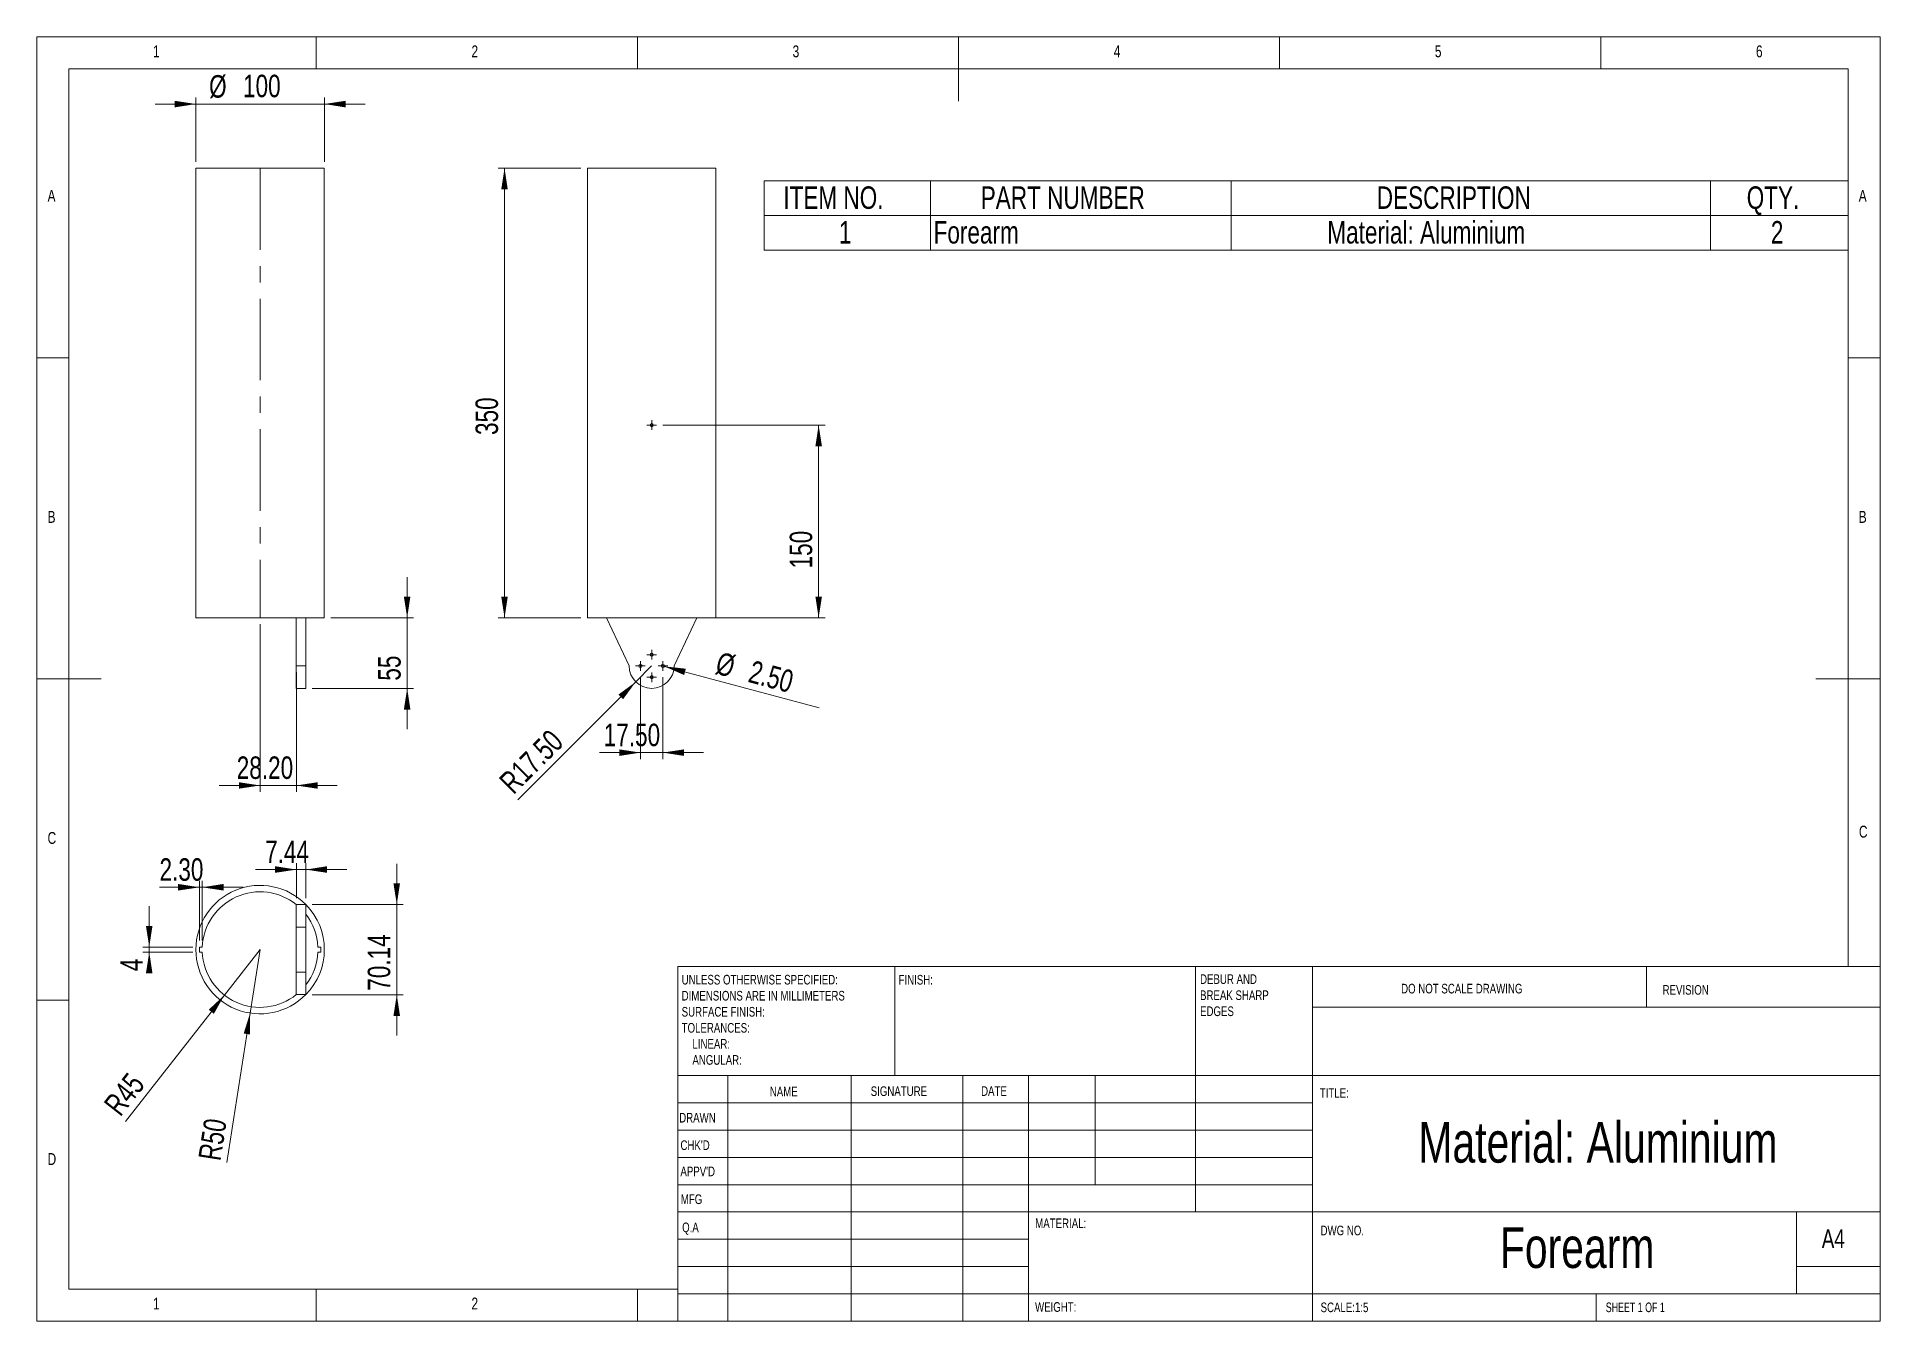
# Model space of a CAD drawing. Header units: millimetres. Extents: x 25 to 1460, y 25 to 1025.
import ezdxf

# ---------------------------------------------------------------- set-up
doc = ezdxf.new("R2010")
doc.units = ezdxf.units.MM
doc.header["$LTSCALE"] = 5
doc.linetypes.add('CENTERX2', pattern=[20.32, 12.7, -2.54, 2.54, -2.54])
doc.styles.add('SLDTEXTSTYLE0', font='TXT', dxfattribs={"width": 0.75})
doc.styles.add('SLDTEXTSTYLE1', font='TXT', dxfattribs={"width": 0.6875})
doc.dimstyles.new('SLDDIMSTYLE0', dxfattribs={"dimtxt": 17.5, "dimasz": 16.51, "dimexe": 0, "dimexo": 0.0625, "dimgap": 4.375, "dimtad": 1, "dimrnd": 1e-09, "dimzin": 4, "dimdsep": 46, "dimtxsty": 'SLDTEXTSTYLE0', "dimsah": 1, "dimcen": 0.09, "dimadec": 0, "dimazin": 1, "dimtfac": 1, "dimtmove": 0, "dimatfit": 0, "dimfxl": 0, "dimfrac": 2, "dimtolj": 1, "dimtzin": 12, "dimarcsym": 0})
doc.dimstyles.new('SLDDIMSTYLE1', dxfattribs={"dimtxt": 17.5, "dimasz": 16.51, "dimexe": 0, "dimexo": 0.0625, "dimgap": 4.375, "dimtad": 1, "dimrnd": 1e-09, "dimzin": 12, "dimdsep": 46, "dimtxsty": 'SLDTEXTSTYLE0', "dimsah": 1, "dimcen": 0.09, "dimadec": 0, "dimazin": 3, "dimtfac": 1, "dimtmove": 0, "dimatfit": 0, "dimfxl": 0, "dimfrac": 2, "dimtolj": 1, "dimtzin": 12, "dimarcsym": 0})
doc.dimstyles.new('SLDDIMSTYLE2', dxfattribs={"dimtxt": 17.5, "dimasz": 16.51, "dimexe": 0, "dimexo": 0.0625, "dimgap": 4.375, "dimtad": 1, "dimrnd": 1e-09, "dimzin": 12, "dimdsep": 46, "dimtxsty": 'SLDTEXTSTYLE0', "dimsah": 1, "dimcen": 0, "dimadec": 0, "dimazin": 3, "dimtfac": 1, "dimtofl": 0, "dimtmove": 0, "dimatfit": 3, "dimfxl": 0, "dimfrac": 2, "dimtolj": 1, "dimtzin": 12, "dimarcsym": 0})
doc.dimstyles.new('SLDDIMSTYLE3', dxfattribs={"dimtxt": 17.5, "dimasz": 16.51, "dimexe": 0, "dimexo": 0.0625, "dimgap": 4.375, "dimtad": 1, "dimrnd": 1e-09, "dimzin": 12, "dimdsep": 46, "dimtxsty": 'SLDTEXTSTYLE0', "dimsah": 1, "dimcen": 0.09, "dimadec": 0, "dimazin": 3, "dimtfac": 1, "dimtofl": 0, "dimtmove": 0, "dimatfit": 3, "dimfxl": 0, "dimfrac": 2, "dimtolj": 1, "dimtzin": 12, "dimarcsym": 0})
doc.dimstyles.new('SLDDIMSTYLE4', dxfattribs={"dimtxt": 17.5, "dimasz": 16.51, "dimexe": 0, "dimexo": 0.0625, "dimgap": 4.375, "dimtad": 1, "dimrnd": 1e-09, "dimzin": 4, "dimdsep": 46, "dimtxsty": 'SLDTEXTSTYLE0', "dimsah": 1, "dimcen": 0, "dimadec": 0, "dimazin": 1, "dimtfac": 1, "dimtofl": 0, "dimtmove": 0, "dimatfit": 3, "dimfxl": 0, "dimfrac": 2, "dimtolj": 1, "dimtzin": 12, "dimarcsym": 0})
doc.dimstyles.new('SLDDIMSTYLE5', dxfattribs={"dimtxt": 17.5, "dimasz": 16.51, "dimexe": 0, "dimexo": 0.0625, "dimgap": 4.375, "dimtad": 1, "dimrnd": 1e-09, "dimzin": 4, "dimdsep": 46, "dimtxsty": 'SLDTEXTSTYLE0', "dimblk1": 'NONE', "dimsah": 1, "dimcen": 0, "dimadec": 0, "dimazin": 1, "dimtfac": 1, "dimtmove": 0, "dimatfit": 3, "dimldrblk": 'NONE', "dimfxl": 0, "dimfrac": 2, "dimtolj": 1, "dimtzin": 12, "dimarcsym": 0})

# ---------------------------------------------------------------- blocks, each defined once
blk = doc.blocks.new('SW_NOTE_0')
at = {"color": 0, "linetype": 'Continuous', "lineweight": 0, "char_height": 7.5, "attachment_point": 1, "style": 'SLDTEXTSTYLE0'}
for s, insert in [('UNLESS OTHERWISE SPECIFIED:', (0, 9.7)), ('DIMENSIONS ARE IN MILLIMETERS', (0, -2.8)), ('TOLERANCES:', (0, -27.8)), ('SURFACE FINISH:', (0, -15.3)), ('LINEAR:', (8.4, -40.3)), ('ANGULAR:', (8.4, -52.8))]:
    blk.add_mtext(s, dxfattribs=dict(at, insert=insert))
blk = doc.blocks.new('SW_NOTE_1')
at = {"color": 0, "linetype": 'Continuous', "lineweight": 0, "char_height": 7.5, "attachment_point": 1, "style": 'SLDTEXTSTYLE0'}
for s, insert in [('DEBUR AND', (0, 9.7)), ('BREAK SHARP', (0, -2.8)), ('EDGES', (0, -15.3))]:
    blk.add_mtext(s, dxfattribs=dict(at, insert=insert))
blk = doc.blocks.new('SW_TABLEANNOTATION_0')
at = {"color": 0, "linetype": 'Continuous', "lineweight": 0}
for p, q in [((0, 0), (0, -53.9)), ((843.8, 0), (0, 0)), ((843.8, -53.9), (843.8, 0)), ((129.4, 0), (129.4, -26.9)), ((363.5, 0), (363.5, -26.9)), ((736.6, 0), (736.6, -26.9)), ((0, -26.9), (843.8, -26.9)), ((129.4, -26.9), (129.4, -53.9)), ((363.5, -26.9), (363.5, -53.9)), ((736.6, -26.9), (736.6, -53.9)), ((0, -53.9), (843.8, -53.9))]:
    blk.add_line(p, q, dxfattribs=at)
at = {"color": 0, "linetype": 'Continuous', "lineweight": 0, "char_height": 17.5, "attachment_point": 1, "style": 'SLDTEXTSTYLE0'}
for s, insert in [('ITEM NO.', (14.9, -4.3)), ('PART NUMBER', (168.6, -4.3)), ('DESCRIPTION', (476.9, -4.3)), ('QTY.', (764.9, -4.3)), ('1', (58.2, -31.3)), ('Forearm', (131.9, -31.3)), ('Material: Aluminium', (438.4, -31.3)), ('2', (783.7, -31.3))]:
    blk.add_mtext(s, dxfattribs=dict(at, insert=insert))
blk = doc.blocks.new('_D')
at = {"color": 7, "linetype": 'Continuous', "lineweight": 0}
for p, q in [((198.8, 567.7), (198.8, 437.1)), ((227, 530.2), (227, 437.1)), ((198.8, 442.1), (167, 442.1)), ((198.8, 442.1), (227, 442.1)), ((227, 442.1), (258.7, 442.1))]:
    blk.add_line(p, q, dxfattribs=at)
for points in [[(198.8, 442.1), (182.3, 444.6), (182.3, 439.6)], [(227, 442.1), (243.5, 439.6), (243.5, 444.6)]]:
    blk.add_solid(points, dxfattribs=at)
at = {"color": 7, "linetype": 'Continuous', "lineweight": 0, "insert": (180.6, 464.7, 0.1), "char_height": 17.5, "attachment_point": 1, "style": 'SLDTEXTSTYLE0'}
blk.add_mtext('28.20', dxfattribs=at)
blk = doc.blocks.new('_D_1')
at = {"color": 7, "linetype": 'Continuous', "lineweight": 0}
for p, q in [((148.8, 927.7), (148.8, 977.7)), ((248.8, 927.7), (248.8, 977.7)), ((148.8, 972.7), (117, 972.7)), ((248.8, 972.7), (148.8, 972.7)), ((248.8, 972.7), (280.5, 972.7))]:
    blk.add_line(p, q, dxfattribs=at)
for points in [[(148.8, 972.7), (132.3, 975.2), (132.3, 970.1)], [(248.8, 972.7), (265.3, 970.1), (265.3, 975.2)]]:
    blk.add_solid(points, dxfattribs=at)
at = {"color": 7, "linetype": 'Continuous', "lineweight": 0, "char_height": 17.5, "attachment_point": 1, "style": 'SLDTEXTSTYLE0'}
for s, insert in [('%%c', (159.1, 995.2, 0.1)), ('100', (185.5, 995.5, 0.1))]:
    blk.add_mtext(s, dxfattribs=dict(at, insert=insert))
blk = doc.blocks.new('_D_2')
at = {"color": 7, "linetype": 'Continuous', "lineweight": 0}
for p, q in [((313.3, 572.7), (313.3, 604.4)), ((253.8, 572.7), (318.3, 572.7)), ((313.3, 572.7), (313.3, 517.7)), ((239.4, 517.7), (318.3, 517.7)), ((313.3, 517.7), (313.3, 485.9))]:
    blk.add_line(p, q, dxfattribs=at)
for points in [[(313.3, 572.7), (315.8, 589.2), (310.7, 589.2)], [(313.3, 517.7), (310.7, 501.2), (315.8, 501.2)]]:
    blk.add_solid(points, dxfattribs=at)
at = {"color": 7, "linetype": 'Continuous', "lineweight": 0, "insert": (290.7, 523.7, 0.1), "char_height": 17.5, "attachment_point": 1, "rotation": 90, "style": 'SLDTEXTSTYLE0'}
blk.add_mtext('55', dxfattribs=at)
blk = doc.blocks.new('_D_3')
at = {"color": 7, "linetype": 'Continuous', "lineweight": 0}
for p, q in [((227, 376.6), (195.2, 376.6)), ((227, 354.4), (227, 381.6)), ((234.4, 376.6), (227, 376.6)), ((234.4, 354.4), (234.4, 381.6)), ((234.4, 376.6), (266.2, 376.6))]:
    blk.add_line(p, q, dxfattribs=at)
for points in [[(227, 376.6), (210.5, 379.2), (210.5, 374.1)], [(234.4, 376.6), (250.9, 374.1), (250.9, 379.2)]]:
    blk.add_solid(points, dxfattribs=at)
at = {"color": 7, "linetype": 'Continuous', "lineweight": 0, "insert": (202.7, 399.2, -102.4), "char_height": 17.5, "attachment_point": 1, "style": 'SLDTEXTSTYLE0'}
blk.add_mtext('7.44', dxfattribs=at)
blk = doc.blocks.new('_D_4')
at = {"color": 7, "linetype": 'Continuous', "lineweight": 0}
for p, q in [((305.2, 349.4), (305.2, 381.1)), ((239.4, 349.4), (310.2, 349.4)), ((305.2, 279.2), (305.2, 349.4)), ((239.4, 279.2), (310.2, 279.2)), ((305.2, 279.2), (305.2, 247.5))]:
    blk.add_line(p, q, dxfattribs=at)
for points in [[(305.2, 349.4), (307.7, 365.9), (302.6, 365.9)], [(305.2, 279.2), (302.6, 262.7), (307.7, 262.7)]]:
    blk.add_solid(points, dxfattribs=at)
at = {"color": 7, "linetype": 'Continuous', "lineweight": 0, "insert": (282.6, 282.3, -102.4), "char_height": 17.5, "attachment_point": 1, "rotation": 90, "style": 'SLDTEXTSTYLE0'}
blk.add_mtext('70.14', dxfattribs=at)
blk = doc.blocks.new('_D_5')
at = {"color": 7, "linetype": 'Continuous', "lineweight": 0}
for p, q in [((151.5, 362.8), (120.5, 362.8)), ((151.5, 321.3), (151.5, 367.8)), ((153.8, 362.8), (151.5, 362.8)), ((153.8, 321.3), (153.8, 367.8)), ((153.8, 362.8), (185.6, 362.8))]:
    blk.add_line(p, q, dxfattribs=at)
for points in [[(151.5, 362.8), (135, 365.4), (135, 360.3)], [(153.8, 362.8), (170.3, 360.3), (170.3, 365.4)]]:
    blk.add_solid(points, dxfattribs=at)
at = {"color": 7, "linetype": 'Continuous', "lineweight": 0, "insert": (120.5, 385.4, -102.4), "char_height": 17.5, "attachment_point": 1, "style": 'SLDTEXTSTYLE0'}
blk.add_mtext('2.30', dxfattribs=at)
blk = doc.blocks.new('_D_6')
at = {"color": 7, "linetype": 'Continuous', "lineweight": 0}
for p, q in [((112.5, 316.3), (112.5, 348.1)), ((146.5, 316.3), (107.5, 316.3)), ((112.5, 316.3), (112.5, 312.3)), ((146.5, 312.3), (107.5, 312.3)), ((112.5, 312.3), (112.5, 297.5))]:
    blk.add_line(p, q, dxfattribs=at)
for points in [[(112.5, 316.3), (115, 332.8), (109.9, 332.8)], [(112.5, 312.3), (109.9, 295.8), (115, 295.8)]]:
    blk.add_solid(points, dxfattribs=at)
at = {"color": 7, "linetype": 'Continuous', "lineweight": 0, "insert": (89.9, 297.5, -102.4), "char_height": 17.5, "attachment_point": 1, "rotation": 90, "style": 'SLDTEXTSTYLE0'}
blk.add_mtext('4', dxfattribs=at)
blk = doc.blocks.new('_D_7')
at = {"color": 7, "linetype": 'Continuous', "lineweight": 0}
for q in [(198.8, 314.3), (93.9, 180.5)]:
    blk.add_line((171, 278.9), q, dxfattribs=at)
blk.add_solid([(171, 278.9), (158.8, 267.5), (162.8, 264.3)], dxfattribs=at)
at = {"color": 7, "linetype": 'Continuous', "lineweight": 0, "insert": (76.2, 194.4, -102.4), "char_height": 17.5, "attachment_point": 1, "rotation": 51.903, "style": 'SLDTEXTSTYLE0'}
blk.add_mtext('R45', dxfattribs=at)
blk = doc.blocks.new('_D_8')
at = {"color": 7, "linetype": 'Continuous', "lineweight": 0}
for q in [(198.8, 314.3), (172.8, 148.4)]:
    blk.add_line((191, 264.9), q, dxfattribs=at)
blk.add_solid([(191, 264.9), (186, 249), (191, 248.2)], dxfattribs=at)
at = {"color": 7, "linetype": 'Continuous', "lineweight": 0, "insert": (150.6, 151.9, -102.4), "char_height": 17.5, "attachment_point": 1, "rotation": 81.1069, "style": 'SLDTEXTSTYLE0'}
blk.add_mtext('R50', dxfattribs=at)
blk = doc.blocks.new('_D_9')
at = {"color": 7, "linetype": 'Continuous', "lineweight": 0}
for p, q in [((448.6, 922.7), (384.1, 922.7)), ((389.1, 922.7), (389.1, 572.7)), ((448.6, 572.7), (384.1, 572.7))]:
    blk.add_line(p, q, dxfattribs=at)
for points in [[(389.1, 922.7), (386.5, 906.2), (391.6, 906.2)], [(389.1, 572.7), (391.6, 589.2), (386.5, 589.2)]]:
    blk.add_solid(points, dxfattribs=at)
at = {"color": 7, "linetype": 'Continuous', "lineweight": 0, "insert": (366.5, 715, 0.1), "char_height": 17.5, "attachment_point": 1, "rotation": 90, "style": 'SLDTEXTSTYLE0'}
blk.add_mtext('350', dxfattribs=at)
blk = doc.blocks.new('_D_10')
at = {"color": 7, "linetype": 'Continuous', "lineweight": 0}
for q in [(503.6, 535.2), (399.5, 431)]:
    blk.add_line((491.3, 522.8), q, dxfattribs=at)
blk.add_solid([(491.3, 522.8), (477.8, 512.9), (481.4, 509.3)], dxfattribs=at)
at = {"color": 7, "linetype": 'Continuous', "lineweight": 0, "insert": (383.7, 446.9, 0.1), "char_height": 17.5, "attachment_point": 1, "rotation": 45, "style": 'SLDTEXTSTYLE0'}
blk.add_mtext('R17.50', dxfattribs=at)
blk = doc.blocks.new('_D_11')
at = {"color": 7, "linetype": 'Continuous', "lineweight": 0}
for p, q in [((494.9, 526.4), (494.9, 462.7)), ((512.4, 526.4), (512.4, 462.7)), ((494.9, 467.7), (463.1, 467.7)), ((494.9, 467.7), (512.4, 467.7)), ((512.4, 467.7), (544.1, 467.7))]:
    blk.add_line(p, q, dxfattribs=at)
for points in [[(494.9, 467.7), (478.4, 470.2), (478.4, 465.1)], [(512.4, 467.7), (528.9, 465.1), (528.9, 470.2)]]:
    blk.add_solid(points, dxfattribs=at)
at = {"color": 7, "linetype": 'Continuous', "lineweight": 0, "insert": (466.3, 490.2, 0.1), "char_height": 17.5, "attachment_point": 1, "style": 'SLDTEXTSTYLE0'}
blk.add_mtext('17.50', dxfattribs=at)
blk = doc.blocks.new('_D_12')
at = {"color": 7, "linetype": 'Continuous', "lineweight": 0}
for q in [(511.2, 535.5), (634, 502.6)]:
    blk.add_line((513.6, 534.8), q, dxfattribs=at)
blk.add_solid([(513.6, 534.8), (528.9, 528.1), (530.2, 533)], dxfattribs=at)
at = {"color": 7, "linetype": 'Continuous', "lineweight": 0, "char_height": 17.5, "attachment_point": 1, "rotation": 345, "style": 'SLDTEXTSTYLE0'}
for s, insert in [('%%c', (556.8, 546.4, 0.1)), ('2.50', (582.4, 539.8, 0.1))]:
    blk.add_mtext(s, dxfattribs=dict(at, insert=insert))
blk = doc.blocks.new('_NONE')
blk = doc.blocks.new('_D_13')
at = {"color": 7, "linetype": 'Continuous', "lineweight": 0}
for p, q in [((512.4, 722.7), (638.6, 722.7)), ((633.6, 722.7), (633.6, 572.7)), ((543.7, 572.7), (638.6, 572.7))]:
    blk.add_line(p, q, dxfattribs=at)
for points in [[(633.6, 722.7), (631.1, 706.2), (636.2, 706.2)], [(633.6, 572.7), (636.2, 589.2), (631.1, 589.2)]]:
    blk.add_solid(points, dxfattribs=at)
at = {"color": 7, "linetype": 'Continuous', "lineweight": 0, "insert": (611.1, 611.1, 0.1), "char_height": 17.5, "attachment_point": 1, "rotation": 90, "style": 'SLDTEXTSTYLE0'}
blk.add_mtext('150', dxfattribs=at)
blk = doc.blocks.new('SW_CENTERMARKSYMBOL_0')
at = {"color": 0, "linetype": 'Continuous', "lineweight": 0}
for p, q in [((-2.5, 0), (-3.75, 0)), ((0, 0), (-2.5, 0)), ((0, 2.5), (0, 3.75)), ((0, 0), (0, 2.5)), ((0, 0), (0, -2.5)), ((0, 0), (2.5, 0)), ((2.5, 0), (3.75, 0)), ((0, -2.5), (0, -3.75))]:
    blk.add_line(p, q, dxfattribs=at)
blk = doc.blocks.new('SW_CENTERMARKSYMBOL_1')
at = {"color": 0, "linetype": 'Continuous', "lineweight": 0}
for p, q in [((-2.5, 0), (-3.75, 0)), ((0, 0), (-2.5, 0)), ((0, 2.5), (0, 3.75)), ((0, 0), (0, 2.5)), ((0, 0), (0, -2.5)), ((0, 0), (2.5, 0)), ((2.5, 0), (3.75, 0)), ((0, -2.5), (0, -3.75))]:
    blk.add_line(p, q, dxfattribs=at)
blk = doc.blocks.new('SW_CENTERMARKSYMBOL_2')
at = {"color": 0, "linetype": 'Continuous', "lineweight": 0}
for p, q in [((-2.5, 0), (-3.75, 0)), ((0, 0), (-2.5, 0)), ((0, 2.5), (0, 3.75)), ((0, 0), (0, 2.5)), ((0, 0), (0, -2.5)), ((0, 0), (2.5, 0)), ((2.5, 0), (3.75, 0)), ((0, -2.5), (0, -3.75))]:
    blk.add_line(p, q, dxfattribs=at)
blk = doc.blocks.new('SW_CENTERMARKSYMBOL_3')
at = {"color": 0, "linetype": 'Continuous', "lineweight": 0}
for p, q in [((-2.5, 0), (-3.75, 0)), ((0, 0), (-2.5, 0)), ((0, 2.5), (0, 3.75)), ((0, 0), (0, 2.5)), ((0, 0), (0, -2.5)), ((0, 0), (2.5, 0)), ((2.5, 0), (3.75, 0)), ((0, -2.5), (0, -3.75))]:
    blk.add_line(p, q, dxfattribs=at)
blk = doc.blocks.new('SW_CENTERMARKSYMBOL_4')
at = {"color": 0, "linetype": 'Continuous', "lineweight": 0}
for p, q in [((-2.5, 0), (-3.75, 0)), ((0, 0), (-2.5, 0)), ((0, 2.5), (0, 3.75)), ((0, 0), (0, 2.5)), ((0, 0), (0, -2.5)), ((0, 0), (2.5, 0)), ((2.5, 0), (3.75, 0)), ((0, -2.5), (0, -3.75))]:
    blk.add_line(p, q, dxfattribs=at)

msp = doc.modelspace()

# ---------------------------------------------------------------- linework, layer by layer
at = {"color": 7, "linetype": 'Continuous', "lineweight": 0}
for p, q in [((1460, 1025), (25, 1025)), ((25, 1025), (25, 25)), ((242.5, 1000), (242.5, 1025)), ((492.5, 1025), (492.5, 1000)), ((742.5, 1025), (742.5, 975)), ((992.5, 1025), (992.5, 1000)), ((1242.5, 1000), (1242.5, 1025)), ((1460, 386.25), (1460, 1025)), ((1435, 1000), (50, 1000)), ((50, 1000), (50, 50)), ((1435, 301.25), (1435, 1000)), ((50, 775), (25, 775)), ((1435, 775), (1460, 775)), ((25, 525), (75, 525)), ((1460, 525), (1410, 525)), ((1460, 25), (1460, 386.25)), ((524, 301.25), (1460, 301.25)), ((524, 301.25), (524, 25)), ((693, 216.25), (693, 301.25)), ((927, 301.25), (927, 110)), ((1018, 301.25), (1018, 25)), ((1278, 269.375), (1278, 301.25)), ((50, 275), (25, 275)), ((1460, 269.375), (1018, 269.375)), ((1460, 216.25), (524, 216.25)), ((563, 216.25), (563, 25)), ((658.955, 216.25), (658.955, 25)), ((745.995, 216.25), (745.995, 25)), ((797, 25), (797, 216.25)), ((849, 131.25), (849, 216.25)), ((1018, 195), (524, 195)), ((1018, 173.75), (524, 173.75)), ((1018, 152.5), (524, 152.5)), ((1018, 131.25), (524, 131.25)), ((797, 110), (524, 110)), ((797, 110), (1460, 110)), ((1395, 46.25), (1395, 110)), ((797, 88.75), (524, 88.75)), ((797, 67.5), (524, 67.5)), ((1460, 67.5), (1395, 67.5)), ((50, 50), (524, 50)), ((242.5, 25), (242.5, 50)), ((492.5, 50), (492.5, 25)), ((524, 46.25), (1460, 46.25)), ((1239, 25), (1239, 46.25)), ((25, 25), (1460, 25))]:
    msp.add_line(p, q, dxfattribs=at)
at = {"color": 7, "linetype": 'Continuous', "lineweight": 15}
for p, q in [((148.762, 922.663), (148.762, 723.909)), ((248.762, 922.663), (148.762, 922.663)), ((248.762, 723.913), (248.762, 922.663)), ((453.643, 922.663), (453.643, 572.663)), ((503.643, 922.663), (453.643, 922.663)), ((553.643, 922.663), (503.643, 922.663)), ((553.643, 572.663), (553.643, 922.663)), ((148.762, 721.413), (148.762, 572.663)), ((248.762, 572.663), (248.762, 721.417)), ((503.436, 721.431), (503.643, 721.413)), ((503.643, 721.413), (503.702, 721.415)), ((234.402, 572.663), (148.762, 572.663)), ((226.962, 535.163), (226.962, 572.663)), ((248.762, 572.663), (234.402, 572.663)), ((234.402, 535.163), (234.402, 572.663)), ((468.576, 572.663), (453.643, 572.663)), ((538.711, 572.663), (468.576, 572.663)), ((486.143, 535.163), (468.576, 572.663)), ((538.711, 572.663), (521.143, 535.163)), ((553.643, 572.663), (538.711, 572.663)), ((226.962, 535.163), (234.402, 535.163)), ((226.962, 517.663), (226.962, 535.163)), ((234.402, 517.663), (234.402, 535.163)), ((226.962, 517.663), (234.402, 517.663)), ((234.402, 349.369), (226.962, 349.369)), ((226.962, 331.801), (226.962, 349.369)), ((234.402, 331.801), (234.402, 349.369)), ((226.962, 331.801), (234.402, 331.801)), ((226.962, 296.801), (226.962, 331.801)), ((234.402, 296.801), (234.402, 331.801)), ((153.806, 316.301), (151.506, 316.301)), ((151.506, 316.301), (151.506, 312.302)), ((246.017, 316.301), (243.717, 316.301)), ((246.017, 312.302), (246.017, 316.301)), ((151.506, 312.302), (153.806, 312.302)), ((243.717, 312.302), (246.017, 312.302)), ((226.962, 296.801), (234.402, 296.801)), ((226.962, 279.233), (226.962, 296.801)), ((234.402, 279.233), (234.402, 296.801)), ((226.962, 279.233), (234.402, 279.233))]:
    msp.add_line(p, q, dxfattribs=at)
at = {"color": 7, "linetype": 'CENTERX2', "lineweight": 0}
msp.add_line((198.762, 922.663), (198.762, 572.663), dxfattribs=at)
at = {"color": 7, "linetype": 'Continuous', "lineweight": 15, "flags": 128}
for points in [[(148.762, 723.909), (148.762, 723.911), (148.762, 723.88), (148.764, 723.816), (148.766, 723.716), (148.769, 723.59), (148.771, 723.434), (148.774, 723.261), (148.776, 723.065), (148.777, 722.863), (148.777, 722.65), (148.777, 722.444), (148.775, 722.238), (148.773, 722.049), (148.771, 721.873), (148.768, 721.723), (148.766, 721.597), (148.764, 721.504), (148.762, 721.441), (148.762, 721.42), (148.762, 721.413)], [(248.761, 721.417), (248.761, 721.416), (248.761, 721.447), (248.759, 721.511), (248.757, 721.61), (248.755, 721.736), (248.752, 721.892), (248.749, 722.066), (248.748, 722.262), (248.746, 722.463), (248.746, 722.676), (248.746, 722.883), (248.748, 723.089), (248.75, 723.278), (248.752, 723.454), (248.755, 723.603), (248.757, 723.73), (248.759, 723.823), (248.761, 723.885), (248.761, 723.906), (248.762, 723.913)], [(504.054, 723.844), (503.643, 723.913), (503.189, 723.828)]]:
    msp.add_lwpolyline(points, dxfattribs=at)
at = {"color": 7, "linetype": 'Continuous', "lineweight": 15}
for centre in [(503.643, 722.663), (494.893, 535.163), (503.643, 543.913), (512.393, 535.163), (503.643, 526.413)]:
    msp.add_circle(centre, 1.25, dxfattribs=at)
for centre, radius, start, end in [((503.643, 535.163), 17.5, 180, 0), ((198.762, 314.301), 50, 44.536113, 315.463887), ((198.762, 314.301), 45, 51.195379, 177.453311), ((198.762, 314.301), 50, 315.463887, 44.536113), ((198.762, 314.301), 45, 2.546689, 37.626301), ((198.762, 314.301), 45, 182.546689, 308.804621), ((198.762, 314.301), 45, 322.373699, 357.453311)]:
    msp.add_arc(centre, radius, start, end, dxfattribs=at)

# ---------------------------------------------------------------- block references
at = {"color": 7, "linetype": 'Continuous', "lineweight": 0}
for name, p in [('SW_TABLEANNOTATION_0', (591.219, 912.874)), ('SW_CENTERMARKSYMBOL_0', (503.643, 722.663)), ('SW_CENTERMARKSYMBOL_3', (503.643, 543.913)), ('SW_CENTERMARKSYMBOL_2', (494.893, 535.163)), ('SW_CENTERMARKSYMBOL_4', (512.393, 535.163)), ('SW_CENTERMARKSYMBOL_1', (503.643, 526.413)), ('SW_NOTE_0', (526.968, 284.937)), ('SW_NOTE_1', (930.546, 285.347))]:
    msp.add_blockref(name, p, dxfattribs=at)

# ---------------------------------------------------------------- texts
for s, insert, char_height, attachment_point, style in [('1', (115.417, 1018.34), 9.26, 1, 'SLDTEXTSTYLE0'), ('2', (363.333, 1018.34), 9.26, 1, 'SLDTEXTSTYLE0'), ('3', (613.333, 1018.34), 9.26, 1, 'SLDTEXTSTYLE0'), ('4', (863.333, 1018.34), 9.26, 1, 'SLDTEXTSTYLE0'), ('5', (1113.333, 1018.34), 9.26, 1, 'SLDTEXTSTYLE0'), ('6', (1363.333, 1018.34), 9.26, 1, 'SLDTEXTSTYLE0'), ('A', (33.333, 905.84), 9.26, 1, 'SLDTEXTSTYLE0'), ('A', (1443.333, 905.84), 9.26, 1, 'SLDTEXTSTYLE0'), ('B', (33.333, 655.84), 9.26, 1, 'SLDTEXTSTYLE0'), ('B', (1443.333, 655.84), 9.26, 1, 'SLDTEXTSTYLE0'), ('C', (33.333, 405.84), 9.26, 1, 'SLDTEXTSTYLE0'), ('C', (1443.463, 410.748), 9.26, 1, 'SLDTEXTSTYLE0'), ('FINISH:', (695.856, 294.596), 7.5, 1, 'SLDTEXTSTYLE0'), ('DO NOT SCALE DRAWING', (1087.073, 287.665), 7.5, 1, 'SLDTEXTSTYLE0'), ('REVISION', (1290.638, 286.675), 7.5, 1, 'SLDTEXTSTYLE0'), ('NAME', (595.611, 207.507), 7.5, 1, 'SLDTEXTSTYLE0'), ('SIGNATURE', (674.168, 207.809), 7.5, 1, 'SLDTEXTSTYLE0'), ('DATE', (760.074, 207.881), 7.5, 1, 'SLDTEXTSTYLE0'), ('TITLE:', (1023.781, 206.392), 7.5, 1, 'SLDTEXTSTYLE0'), ('DRAWN', (525.061, 187.149), 7.5, 1, 'SLDTEXTSTYLE0'), ('Material: Aluminium', (1240.317, 180.174), 31.75, 2, 'SLDTEXTSTYLE0'), ("CHK'D", (526.052, 165.772), 7.5, 1, 'SLDTEXTSTYLE0'), ('D', (33.333, 155.84), 9.26, 1, 'SLDTEXTSTYLE0'), ("APPV'D", (526.009, 145.321), 7.5, 1, 'SLDTEXTSTYLE0'), ('MFG', (526.276, 123.669), 7.5, 1, 'SLDTEXTSTYLE0'), ('Q.A', (527.345, 101.748), 7.5, 1, 'SLDTEXTSTYLE0'), ('MATERIAL:', (802.229, 104.93), 7.5, 1, 'SLDTEXTSTYLE0'), ('DWG NO.', (1024.37, 99.343), 7.5, 1, 'SLDTEXTSTYLE0'), ('Forearm', (1224.125, 98.159), 31.75, 2, 'SLDTEXTSTYLE0'), ('A4', (1414.605, 96.502), 14.5521, 1, 'SLDTEXTSTYLE0'), ('1', (115.417, 43.34), 9.26, 1, 'SLDTEXTSTYLE0'), ('2', (363.333, 43.34), 9.26, 1, 'SLDTEXTSTYLE0'), ('WEIGHT:', (802.089, 39.747), 7.493, 1, 'SLDTEXTSTYLE0'), ('SCALE:1:5', (1024.37, 39.5), 7.5, 1, 'SLDTEXTSTYLE0'), ('SHEET 1 OF 1', (1246.391, 39.5), 7.5, 1, 'SLDTEXTSTYLE1')]:
    msp.add_mtext(s, dxfattribs=dict(at, insert=insert, char_height=char_height, attachment_point=attachment_point, style=style))

# ---------------------------------------------------------------- dimensions: what is measured, and where the dimension line sits
dim = msp.add_linear_dim(base=(148.762, 972.663), p1=(248.762, 922.663), p2=(148.762, 922.663), text='%%c<>', dimstyle='SLDDIMSTYLE1', dxfattribs=at)
dim.commit()
dim.dimension.update_dxf_attribs({"geometry": '_D_1', "text_midpoint": (198.762, 972.663), "dimtype": 160})
for base, p1, p2, dimstyle, picture, middle in [((389.07, 572.663), (453.643, 922.663), (453.643, 572.663), 'SLDDIMSTYLE3', '_D_9', (389.07, 741.524)), ((633.643, 572.663), (507.393, 722.663), (538.711, 572.663), 'SLDDIMSTYLE3', '_D_13', (633.643, 637.579)), ((313.275, 517.663), (248.762, 572.663), (234.402, 517.663), 'SLDDIMSTYLE1', '_D_2', (313.275, 543.744)), ((305.178, 349.369), (234.402, 279.233), (234.402, 349.369), 'SLDDIMSTYLE1', '_D_4', (305.178, 318.464)), ((112.452, 312.302), (151.506, 316.301), (151.506, 312.302), 'SLDDIMSTYLE1', '_D_6', (112.452, 311.085))]:
    dim = msp.add_linear_dim(base=base, p1=p1, p2=p2, angle=90, dimstyle=dimstyle, dxfattribs=at)
    dim.commit()
    dim.dimension.update_dxf_attribs({"geometry": picture, "text_midpoint": middle, "dimtype": 160})
for base, p1, p2, dimstyle, picture, middle in [((226.962, 442.095), (198.762, 572.663), (226.962, 535.163), 'SLDDIMSTYLE0', '_D', (216.83, 442.095)), ((512.393, 467.663), (494.893, 531.413), (512.393, 531.413), 'SLDDIMSTYLE0', '_D_11', (502.486, 467.663)), ((226.962, 376.613), (234.402, 349.369), (226.962, 349.369), 'SLDDIMSTYLE1', '_D_3', (232.389, 376.613)), ((151.506, 362.843), (153.806, 316.301), (151.506, 316.301), 'SLDDIMSTYLE0', '_D_5', (150.286, 362.843))]:
    dim = msp.add_linear_dim(base=base, p1=p1, p2=p2, dimstyle=dimstyle, dxfattribs=at)
    dim.commit()
    dim.dimension.update_dxf_attribs({"geometry": picture, "text_midpoint": middle, "dimtype": 160})
dim = msp.add_diameter_dim_2p(p1=(511.186, 535.487), p2=(513.601, 534.84), dimstyle='SLDDIMSTYLE5', dxfattribs=at)
dim.commit()
dim.dimension.update_dxf_attribs({"geometry": '_D_12', "text_midpoint": (593.626, 513.397), "dimtype": 163})
for center, mpoint, dimstyle, picture, middle in [((503.643, 535.163), (491.269, 522.789), 'SLDDIMSTYLE4', '_D_10', (429.486, 461.006)), ((198.762, 314.301), (170.997, 278.888), 'SLDDIMSTYLE2', '_D_7', (110.211, 201.357)), ((198.762, 314.301), (191.032, 264.902), 'SLDDIMSTYLE2', '_D_8', (176.895, 174.553))]:
    dim = msp.add_radius_dim(center=center, mpoint=mpoint, dimstyle=dimstyle, dxfattribs=at)
    dim.commit()
    dim.dimension.update_dxf_attribs({"geometry": picture, "text_midpoint": middle, "dimtype": 164})

doc.saveas('drawing.dxf')
